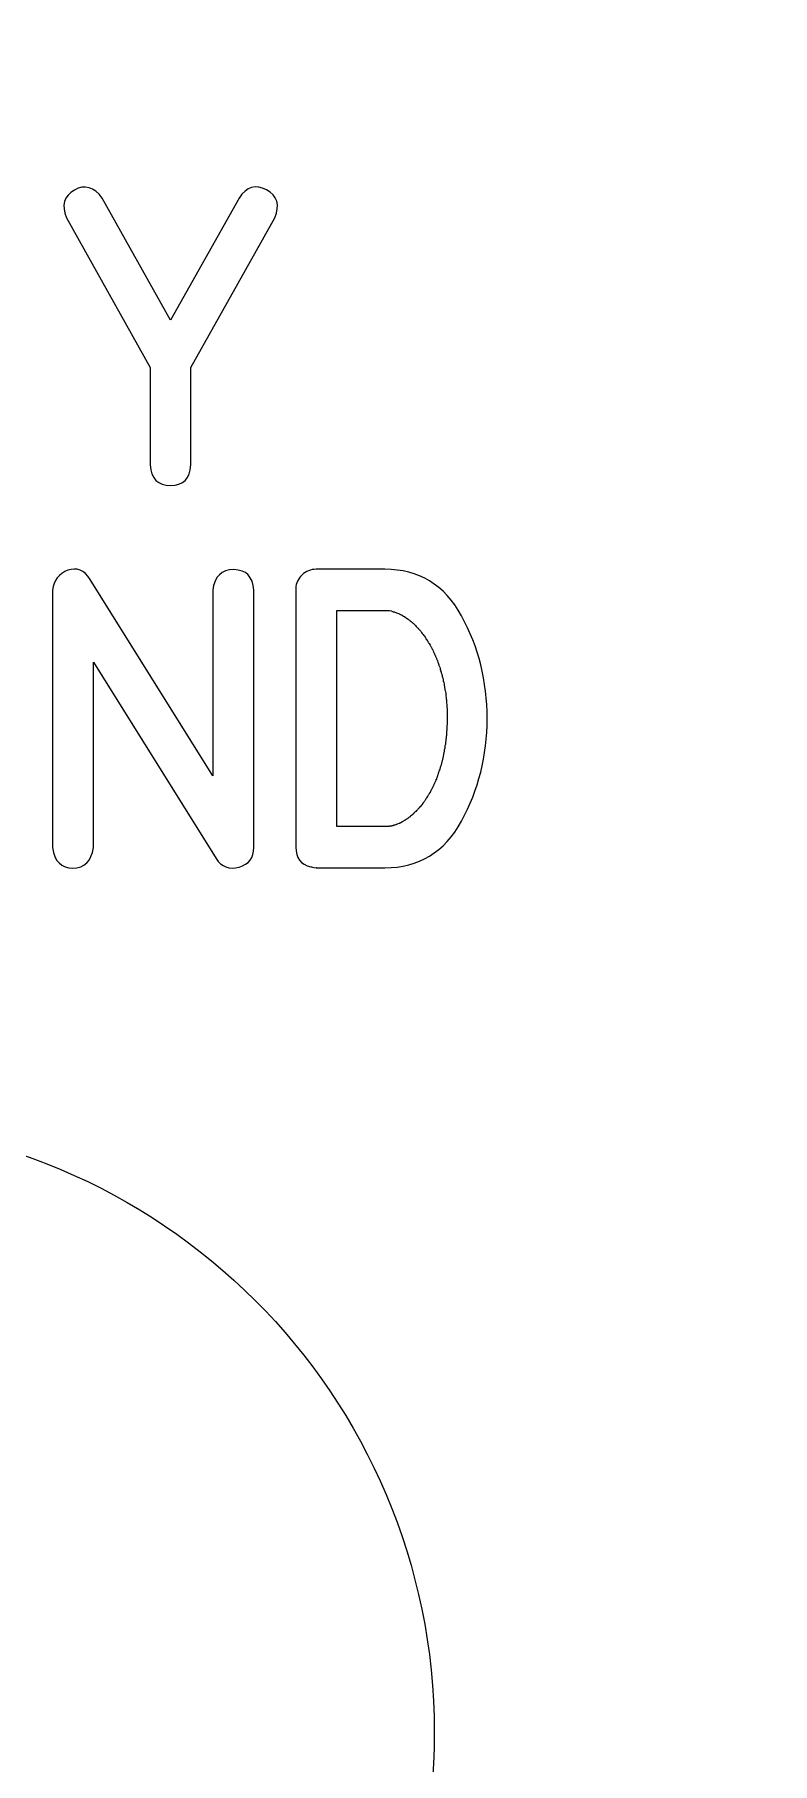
# Model space of a CAD drawing. Header units: millimetres. Extents: x -72 to 72, y -123 to 123.
# Drawn here: x 2.25 to 10.09, y -7.3 to 11.09 of the extents above; entities that cross this region are included whole.
import ezdxf

# ---------------------------------------------------------------- set-up
doc = ezdxf.new("R2010")
doc.units = ezdxf.units.MM
doc.header["$MEASUREMENT"] = 0
doc.layers.add('Layer 1', color=7, linetype='Continuous')

msp = doc.modelspace()

# ---------------------------------------------------------------- linework, layer by layer
at = {"layer": 'Layer 1', "color": 250, "lineweight": 9}
msp.add_ellipse((0, -6.975), major_axis=(0, 6.5), ratio=1, dxfattribs=at)
at = {"layer": 'Layer 1', "lineweight": 9}
msp.add_open_spline([(70.725, 123.025), (70.725, 123.025), (-70.725, 123.025), (-70.725, 123.025), (-70.725, 123.025), (-71.1231, 123.0247), (-71.5047, 122.8663), (-71.786, 122.5847), (-71.786, 122.5847), (-72.0673, 122.303), (-72.2252, 121.923), (-72.225, 121.525), (-72.225, 121.525), (-72.225, 121.525), (-72.225, 117.0375), (-72.225, 117.0375), (-72.225, 117.0375), (-72.2247, 116.6394), (-72.0664, 116.2577), (-71.7847, 115.9764), (-71.7847, 115.9764), (-71.503, 115.6951), (-71.1231, 115.5372), (-70.725, 115.5375), (-70.725, 115.5375), (-70.725, 115.5375), (-68.2625, 115.5375), (-68.2625, 115.5375), (-68.2625, 115.5375), (-66.1189, 115.5375), (-64.1381, 114.3939), (-63.0663, 112.5375), (-63.0663, 112.5375), (-61.9945, 110.6811), (-61.9945, 108.3939), (-63.0663, 106.5375), (-63.0663, 106.5375), (-64.1381, 104.6811), (-66.1189, 103.5375), (-68.2625, 103.5375), (-68.2625, 103.5375), (-68.2625, 103.5375), (-70.725, 103.5375), (-70.725, 103.5375), (-70.725, 103.5375), (-71.1231, 103.5372), (-71.5047, 103.3788), (-71.786, 103.0972), (-71.786, 103.0972), (-72.0673, 102.8155), (-72.2252, 102.4355), (-72.225, 102.0375), (-72.225, 102.0375), (-72.225, 102.0375), (-72.225, 50.3625), (-72.225, 50.3625), (-72.225, 50.3625), (-72.2247, 49.9644), (-72.0664, 49.5827), (-71.7847, 49.3014), (-71.7847, 49.3014), (-71.503, 49.0201), (-71.1231, 48.8622), (-70.725, 48.8625), (-70.725, 48.8625), (-70.725, 48.8625), (-68.2625, 48.8625), (-68.2625, 48.8625), (-68.2625, 48.8625), (-66.1189, 48.8625), (-64.1381, 47.7189), (-63.0663, 45.8625), (-63.0663, 45.8625), (-61.9945, 44.0061), (-61.9945, 41.7189), (-63.0663, 39.8625), (-63.0663, 39.8625), (-64.1381, 38.0061), (-66.1189, 36.8625), (-68.2625, 36.8625), (-68.2625, 36.8625), (-68.2625, 36.8625), (-70.725, 36.8625), (-70.725, 36.8625), (-70.725, 36.8625), (-71.1231, 36.8622), (-71.5047, 36.7038), (-71.786, 36.4222), (-71.786, 36.4222), (-72.0673, 36.1405), (-72.2252, 35.7605), (-72.225, 35.3625), (-72.225, 35.3625), (-72.225, 35.3625), (-72.225, -35.3625), (-72.225, -35.3625), (-72.225, -35.3625), (-72.2247, -35.7606), (-72.0664, -36.1423), (-71.7847, -36.4236), (-71.7847, -36.4236), (-71.503, -36.7049), (-71.1231, -36.8628), (-70.725, -36.8625), (-70.725, -36.8625), (-70.725, -36.8625), (-68.2625, -36.8625), (-68.2625, -36.8625), (-68.2625, -36.8625), (-66.1189, -36.8625), (-64.1381, -38.0061), (-63.0663, -39.8625), (-63.0663, -39.8625), (-61.9945, -41.7189), (-61.9945, -44.0061), (-63.0663, -45.8625), (-63.0663, -45.8625), (-64.1381, -47.7189), (-66.1189, -48.8625), (-68.2625, -48.8625), (-68.2625, -48.8625), (-68.2625, -48.8625), (-70.725, -48.8625), (-70.725, -48.8625), (-70.725, -48.8625), (-71.1231, -48.8628), (-71.5047, -49.0212), (-71.786, -49.3028), (-71.786, -49.3028), (-72.0673, -49.5845), (-72.2252, -49.9645), (-72.225, -50.3625), (-72.225, -50.3625), (-72.225, -50.3625), (-72.225, -102.0375), (-72.225, -102.0375), (-72.225, -102.0375), (-72.2247, -102.4356), (-72.0664, -102.8173), (-71.7847, -103.0986), (-71.7847, -103.0986), (-71.503, -103.3799), (-71.1231, -103.5378), (-70.725, -103.5375), (-70.725, -103.5375), (-70.725, -103.5375), (-68.2625, -103.5375), (-68.2625, -103.5375), (-68.2625, -103.5375), (-66.1189, -103.5375), (-64.1381, -104.6811), (-63.0663, -106.5375), (-63.0663, -106.5375), (-61.9945, -108.3939), (-61.9945, -110.6811), (-63.0663, -112.5375), (-63.0663, -112.5375), (-64.1381, -114.3939), (-66.1189, -115.5375), (-68.2625, -115.5375), (-68.2625, -115.5375), (-68.2625, -115.5375), (-70.725, -115.5375), (-70.725, -115.5375), (-70.725, -115.5375), (-71.1231, -115.5378), (-71.5047, -115.6962), (-71.786, -115.9778), (-71.786, -115.9778), (-72.0673, -116.2595), (-72.2252, -116.6395), (-72.225, -117.0375), (-72.225, -117.0375), (-72.225, -117.0375), (-72.225, -121.525), (-72.225, -121.525), (-72.225, -121.525), (-72.2247, -121.9231), (-72.0664, -122.3048), (-71.7847, -122.5861), (-71.7847, -122.5861), (-71.503, -122.8674), (-71.1231, -123.0253), (-70.725, -123.025), (-70.725, -123.025), (-70.725, -123.025), (70.725, -123.025), (70.725, -123.025), (70.725, -123.025), (71.1231, -123.0248), (71.5048, -122.8664), (71.7861, -122.5847), (71.7861, -122.5847), (72.0674, -122.3031), (72.2253, -121.9231), (72.225, -121.525), (72.225, -121.525), (72.225, -121.525), (72.225, -117.0375), (72.225, -117.0375), (72.225, -117.0375), (72.2248, -116.6395), (72.0664, -116.2578), (71.7847, -115.9765), (71.7847, -115.9765), (71.5031, -115.6952), (71.1231, -115.5373), (70.725, -115.5375), (70.725, -115.5375), (70.725, -115.5375), (68.2625, -115.5375), (68.2625, -115.5375), (68.2625, -115.5375), (66.1189, -115.5375), (64.1382, -114.3939), (63.0664, -112.5375), (63.0664, -112.5375), (61.9946, -110.6811), (61.9946, -108.3939), (63.0664, -106.5375), (63.0664, -106.5375), (64.1382, -104.6811), (66.1189, -103.5375), (68.2625, -103.5375), (68.2625, -103.5375), (68.2625, -103.5375), (70.725, -103.5375), (70.725, -103.5375), (70.725, -103.5375), (71.1231, -103.5373), (71.5048, -103.3789), (71.7861, -103.0972), (71.7861, -103.0972), (72.0674, -102.8156), (72.2253, -102.4356), (72.225, -102.0375), (72.225, -102.0375), (72.225, -102.0375), (72.225, -50.3625), (72.225, -50.3625), (72.225, -50.3625), (72.2248, -49.9645), (72.0664, -49.5828), (71.7847, -49.3015), (71.7847, -49.3015), (71.5031, -49.0202), (71.1231, -48.8623), (70.725, -48.8625), (70.725, -48.8625), (70.725, -48.8625), (68.2625, -48.8625), (68.2625, -48.8625), (68.2625, -48.8625), (66.1189, -48.8625), (64.1382, -47.7189), (63.0664, -45.8625), (63.0664, -45.8625), (61.9946, -44.0061), (61.9946, -41.7189), (63.0664, -39.8625), (63.0664, -39.8625), (64.1382, -38.0061), (66.1189, -36.8625), (68.2625, -36.8625), (68.2625, -36.8625), (68.2625, -36.8625), (70.725, -36.8625), (70.725, -36.8625), (70.725, -36.8625), (71.1231, -36.8623), (71.5048, -36.7039), (71.7861, -36.4222), (71.7861, -36.4222), (72.0674, -36.1406), (72.2253, -35.7606), (72.225, -35.3625), (72.225, -35.3625), (72.225, -35.3625), (72.225, 35.3625), (72.225, 35.3625), (72.225, 35.3625), (72.2248, 35.7605), (72.0664, 36.1422), (71.7847, 36.4235), (71.7847, 36.4235), (71.5031, 36.7048), (71.1231, 36.8627), (70.725, 36.8625), (70.725, 36.8625), (70.725, 36.8625), (68.2625, 36.8625), (68.2625, 36.8625), (68.2625, 36.8625), (66.1189, 36.8625), (64.1382, 38.0061), (63.0664, 39.8625), (63.0664, 39.8625), (61.9946, 41.7189), (61.9946, 44.0061), (63.0664, 45.8625), (63.0664, 45.8625), (64.1382, 47.7189), (66.1189, 48.8625), (68.2625, 48.8625), (68.2625, 48.8625), (68.2625, 48.8625), (70.725, 48.8625), (70.725, 48.8625), (70.725, 48.8625), (71.1231, 48.8627), (71.5048, 49.0211), (71.7861, 49.3028), (71.7861, 49.3028), (72.0674, 49.5844), (72.2253, 49.9644), (72.225, 50.3625), (72.225, 50.3625), (72.225, 50.3625), (72.225, 102.0375), (72.225, 102.0375), (72.225, 102.0375), (72.2248, 102.4355), (72.0664, 102.8172), (71.7847, 103.0985), (71.7847, 103.0985), (71.5031, 103.3798), (71.1231, 103.5377), (70.725, 103.5375), (70.725, 103.5375), (70.725, 103.5375), (68.2625, 103.5375), (68.2625, 103.5375), (68.2625, 103.5375), (66.1189, 103.5375), (64.1382, 104.6811), (63.0664, 106.5375), (63.0664, 106.5375), (61.9946, 108.3939), (61.9946, 110.6811), (63.0664, 112.5375), (63.0664, 112.5375), (64.1382, 114.3939), (66.1189, 115.5375), (68.2625, 115.5375), (68.2625, 115.5375), (68.2625, 115.5375), (70.725, 115.5375), (70.725, 115.5375), (70.725, 115.5375), (71.1231, 115.5377), (71.5048, 115.6961), (71.7861, 115.9778), (71.7861, 115.9778), (72.0674, 116.2594), (72.2253, 116.6394), (72.225, 117.0375), (72.225, 117.0375), (72.225, 117.0375), (72.225, 121.525), (72.225, 121.525), (72.225, 121.525), (72.2248, 121.923), (72.0664, 122.3047), (71.7847, 122.586), (71.7847, 122.586), (71.5031, 122.8673), (71.1231, 123.0252), (70.725, 123.025)], degree=3, knots=[0, 0, 0, 0, 0.0107527, 0.0107527, 0.0107527, 0.0107527, 0.0215054, 0.0215054, 0.0215054, 0.0215054, 0.0322581, 0.0322581, 0.0322581, 0.0322581, 0.0430108, 0.0430108, 0.0430108, 0.0430108, 0.0537634, 0.0537634, 0.0537634, 0.0537634, 0.0645161, 0.0645161, 0.0645161, 0.0645161, 0.0752688, 0.0752688, 0.0752688, 0.0752688, 0.0860215, 0.0860215, 0.0860215, 0.0860215, 0.0967742, 0.0967742, 0.0967742, 0.0967742, 0.1075269, 0.1075269, 0.1075269, 0.1075269, 0.1182796, 0.1182796, 0.1182796, 0.1182796, 0.1290323, 0.1290323, 0.1290323, 0.1290323, 0.1397849, 0.1397849, 0.1397849, 0.1397849, 0.1505376, 0.1505376, 0.1505376, 0.1505376, 0.1612903, 0.1612903, 0.1612903, 0.1612903, 0.172043, 0.172043, 0.172043, 0.172043, 0.1827957, 0.1827957, 0.1827957, 0.1827957, 0.1935484, 0.1935484, 0.1935484, 0.1935484, 0.2043011, 0.2043011, 0.2043011, 0.2043011, 0.2150538, 0.2150538, 0.2150538, 0.2150538, 0.2258065, 0.2258065, 0.2258065, 0.2258065, 0.2365591, 0.2365591, 0.2365591, 0.2365591, 0.2473118, 0.2473118, 0.2473118, 0.2473118, 0.2580645, 0.2580645, 0.2580645, 0.2580645, 0.2688172, 0.2688172, 0.2688172, 0.2688172, 0.2795699, 0.2795699, 0.2795699, 0.2795699, 0.2903226, 0.2903226, 0.2903226, 0.2903226, 0.3010753, 0.3010753, 0.3010753, 0.3010753, 0.311828, 0.311828, 0.311828, 0.311828, 0.3225806, 0.3225806, 0.3225806, 0.3225806, 0.3333333, 0.3333333, 0.3333333, 0.3333333, 0.344086, 0.344086, 0.344086, 0.344086, 0.3548387, 0.3548387, 0.3548387, 0.3548387, 0.3655914, 0.3655914, 0.3655914, 0.3655914, 0.3763441, 0.3763441, 0.3763441, 0.3763441, 0.3870968, 0.3870968, 0.3870968, 0.3870968, 0.3978495, 0.3978495, 0.3978495, 0.3978495, 0.4086022, 0.4086022, 0.4086022, 0.4086022, 0.4193548, 0.4193548, 0.4193548, 0.4193548, 0.4301075, 0.4301075, 0.4301075, 0.4301075, 0.4408602, 0.4408602, 0.4408602, 0.4408602, 0.4516129, 0.4516129, 0.4516129, 0.4516129, 0.4623656, 0.4623656, 0.4623656, 0.4623656, 0.4731183, 0.4731183, 0.4731183, 0.4731183, 0.483871, 0.483871, 0.483871, 0.483871, 0.4946237, 0.4946237, 0.4946237, 0.4946237, 0.5053763, 0.5053763, 0.5053763, 0.5053763, 0.516129, 0.516129, 0.516129, 0.516129, 0.5268817, 0.5268817, 0.5268817, 0.5268817, 0.5376344, 0.5376344, 0.5376344, 0.5376344, 0.5483871, 0.5483871, 0.5483871, 0.5483871, 0.5591398, 0.5591398, 0.5591398, 0.5591398, 0.5698925, 0.5698925, 0.5698925, 0.5698925, 0.5806452, 0.5806452, 0.5806452, 0.5806452, 0.5913978, 0.5913978, 0.5913978, 0.5913978, 0.6021505, 0.6021505, 0.6021505, 0.6021505, 0.6129032, 0.6129032, 0.6129032, 0.6129032, 0.6236559, 0.6236559, 0.6236559, 0.6236559, 0.6344086, 0.6344086, 0.6344086, 0.6344086, 0.6451613, 0.6451613, 0.6451613, 0.6451613, 0.655914, 0.655914, 0.655914, 0.655914, 0.6666667, 0.6666667, 0.6666667, 0.6666667, 0.6774194, 0.6774194, 0.6774194, 0.6774194, 0.688172, 0.688172, 0.688172, 0.688172, 0.6989247, 0.6989247, 0.6989247, 0.6989247, 0.7096774, 0.7096774, 0.7096774, 0.7096774, 0.7204301, 0.7204301, 0.7204301, 0.7204301, 0.7311828, 0.7311828, 0.7311828, 0.7311828, 0.7419355, 0.7419355, 0.7419355, 0.7419355, 0.7526882, 0.7526882, 0.7526882, 0.7526882, 0.7634409, 0.7634409, 0.7634409, 0.7634409, 0.7741935, 0.7741935, 0.7741935, 0.7741935, 0.7849462, 0.7849462, 0.7849462, 0.7849462, 0.7956989, 0.7956989, 0.7956989, 0.7956989, 0.8064516, 0.8064516, 0.8064516, 0.8064516, 0.8172043, 0.8172043, 0.8172043, 0.8172043, 0.827957, 0.827957, 0.827957, 0.827957, 0.8387097, 0.8387097, 0.8387097, 0.8387097, 0.8494624, 0.8494624, 0.8494624, 0.8494624, 0.8602151, 0.8602151, 0.8602151, 0.8602151, 0.8709677, 0.8709677, 0.8709677, 0.8709677, 0.8817204, 0.8817204, 0.8817204, 0.8817204, 0.8924731, 0.8924731, 0.8924731, 0.8924731, 0.9032258, 0.9032258, 0.9032258, 0.9032258, 0.9139785, 0.9139785, 0.9139785, 0.9139785, 0.9247312, 0.9247312, 0.9247312, 0.9247312, 0.9354839, 0.9354839, 0.9354839, 0.9354839, 0.9462366, 0.9462366, 0.9462366, 0.9462366, 0.9569892, 0.9569892, 0.9569892, 0.9569892, 0.9677419, 0.9677419, 0.9677419, 0.9677419, 0.9784946, 0.9784946, 0.9784946, 0.9784946, 1, 1, 1, 1], dxfattribs=at)
at = {"layer": 'Layer 1', "color": 240, "lineweight": 9}
for points, knots in [([(4.426, 9.3474), (4.5064, 9.4685), (4.6038, 9.4971), (4.7181, 9.4341), (4.7181, 9.4341), (4.8324, 9.3712), (4.8615, 9.2727), (4.8059, 9.1383), (4.8059, 9.1383), (4.8059, 9.1383), (3.9143, 7.5461), (3.9143, 7.5461), (3.9143, 7.5461), (3.9143, 7.5461), (3.9143, 6.5089), (3.9143, 6.5089), (3.9143, 6.5089), (3.9047, 6.3623), (3.8328, 6.2888), (3.6978, 6.2888), (3.6978, 6.2888), (3.5629, 6.2888), (3.4909, 6.3623), (3.4819, 6.5089), (3.4819, 6.5089), (3.4819, 6.5089), (3.4819, 7.5461), (3.4819, 7.5461), (3.4819, 7.5461), (3.4819, 7.5461), (2.5919, 9.1383), (2.5919, 9.1383), (2.5919, 9.1383), (2.5368, 9.2717), (2.5649, 9.3696), (2.6755, 9.432), (2.6755, 9.432), (2.7861, 9.4945), (2.885, 9.4664), (2.9718, 9.3474), (2.9718, 9.3474), (2.9718, 9.3474), (3.6989, 8.0483), (3.6989, 8.0483), (3.6989, 8.0483), (3.6989, 8.0483), (4.426, 9.3474), (4.426, 9.3474)], [0, 0, 0, 0, 0.0769231, 0.0769231, 0.0769231, 0.0769231, 0.1538462, 0.1538462, 0.1538462, 0.1538462, 0.2307692, 0.2307692, 0.2307692, 0.2307692, 0.3076923, 0.3076923, 0.3076923, 0.3076923, 0.3846154, 0.3846154, 0.3846154, 0.3846154, 0.4615385, 0.4615385, 0.4615385, 0.4615385, 0.5384615, 0.5384615, 0.5384615, 0.5384615, 0.6153846, 0.6153846, 0.6153846, 0.6153846, 0.6923077, 0.6923077, 0.6923077, 0.6923077, 0.7692308, 0.7692308, 0.7692308, 0.7692308, 0.8461538, 0.8461538, 0.8461538, 0.8461538, 1, 1, 1, 1]), ([(4.5826, 2.4371), (4.5826, 2.3286), (4.5302, 2.2598), (4.4254, 2.2302), (4.4254, 2.2302), (4.3201, 2.2011), (4.2392, 2.2318), (4.181, 2.3228), (4.181, 2.3228), (4.181, 2.3228), (2.8787, 4.4109), (2.8787, 4.4109), (2.8787, 4.4109), (2.8787, 4.4109), (2.8787, 2.4371), (2.8787, 2.4371), (2.8787, 2.4371), (2.8559, 2.2926), (2.7829, 2.2201), (2.6596, 2.2201), (2.6596, 2.2201), (2.5358, 2.2201), (2.4633, 2.2926), (2.4416, 2.4371), (2.4416, 2.4371), (2.4416, 2.4371), (2.4416, 5.175), (2.4416, 5.175), (2.4416, 5.175), (2.4569, 5.2824), (2.512, 5.3533), (2.6067, 5.3877), (2.6067, 5.3877), (2.7014, 5.4216), (2.7803, 5.3893), (2.8432, 5.2914), (2.8432, 5.2914), (2.8432, 5.2914), (4.1455, 3.2001), (4.1455, 3.2001), (4.1455, 3.2001), (4.1455, 3.2001), (4.1455, 5.175), (4.1455, 5.175), (4.1455, 5.175), (4.1651, 5.3226), (4.2402, 5.3962), (4.3709, 5.3946), (4.3709, 5.3946), (4.5016, 5.393), (4.572, 5.32), (4.5826, 5.175), (4.5826, 5.175), (4.5826, 5.175), (4.5826, 2.4371), (4.5826, 2.4371)], [0, 0, 0, 0, 0.0666667, 0.0666667, 0.0666667, 0.0666667, 0.1333333, 0.1333333, 0.1333333, 0.1333333, 0.2, 0.2, 0.2, 0.2, 0.2666667, 0.2666667, 0.2666667, 0.2666667, 0.3333333, 0.3333333, 0.3333333, 0.3333333, 0.4, 0.4, 0.4, 0.4, 0.4666667, 0.4666667, 0.4666667, 0.4666667, 0.5333333, 0.5333333, 0.5333333, 0.5333333, 0.6, 0.6, 0.6, 0.6, 0.6666667, 0.6666667, 0.6666667, 0.6666667, 0.7333333, 0.7333333, 0.7333333, 0.7333333, 0.8, 0.8, 0.8, 0.8, 0.8666667, 0.8666667, 0.8666667, 0.8666667, 1, 1, 1, 1]), ([(5.2446, 5.3983), (5.2446, 5.3983), (5.9748, 5.3983), (5.9748, 5.3983), (5.9748, 5.3983), (6.3378, 5.3983), (6.6093, 5.2332), (6.7903, 4.9025), (6.7903, 4.9025), (6.9712, 4.5717), (7.0617, 4.2077), (7.0617, 3.8108), (7.0617, 3.8108), (7.0617, 3.4139), (6.9707, 3.0504), (6.7897, 2.7197), (6.7897, 2.7197), (6.6082, 2.3889), (6.3368, 2.2233), (5.9748, 2.2233), (5.9748, 2.2233), (5.9748, 2.2233), (5.2446, 2.2233), (5.2446, 2.2233), (5.2446, 2.2233), (5.2446, 2.2233), (5.2477, 2.2233), (5.2477, 2.2233), (5.2477, 2.2233), (5.2477, 2.2233), (5.2446, 2.2233), (5.2446, 2.2233), (5.2446, 2.2233), (5.2107, 2.2286), (5.1922, 2.2318), (5.189, 2.2328), (5.189, 2.2328), (5.0816, 2.2582), (5.0281, 2.3286), (5.0292, 2.4434), (5.0292, 2.4434), (5.0292, 2.4434), (5.0276, 2.4434), (5.0276, 2.4434), (5.0276, 2.4434), (5.0276, 2.4434), (5.0292, 5.1813), (5.0292, 5.1813), (5.0292, 5.1813), (5.0281, 5.1845), (5.0276, 5.1888), (5.0276, 5.1935), (5.0276, 5.1935), (5.0308, 5.2507), (5.053, 5.2988), (5.0948, 5.3385), (5.0948, 5.3385), (5.1371, 5.3782), (5.1874, 5.3983), (5.2461, 5.3983), (5.2461, 5.3983), (5.2461, 5.3983), (5.2446, 5.3983), (5.2446, 5.3983)], [0, 0, 0, 0, 0.0588235, 0.0588235, 0.0588235, 0.0588235, 0.1176471, 0.1176471, 0.1176471, 0.1176471, 0.1764706, 0.1764706, 0.1764706, 0.1764706, 0.2352941, 0.2352941, 0.2352941, 0.2352941, 0.2941176, 0.2941176, 0.2941176, 0.2941176, 0.3529412, 0.3529412, 0.3529412, 0.3529412, 0.4117647, 0.4117647, 0.4117647, 0.4117647, 0.4705882, 0.4705882, 0.4705882, 0.4705882, 0.5294118, 0.5294118, 0.5294118, 0.5294118, 0.5882353, 0.5882353, 0.5882353, 0.5882353, 0.6470588, 0.6470588, 0.6470588, 0.6470588, 0.7058824, 0.7058824, 0.7058824, 0.7058824, 0.7647059, 0.7647059, 0.7647059, 0.7647059, 0.8235294, 0.8235294, 0.8235294, 0.8235294, 0.8823529, 0.8823529, 0.8823529, 0.8823529, 1, 1, 1, 1]), ([(5.9748, 2.6604), (5.9769, 2.6604), (5.979, 2.6604), (5.9812, 2.6604), (5.9812, 2.6604), (5.9833, 2.6604), (5.9859, 2.6604), (5.9886, 2.6604), (5.9886, 2.6604), (5.9907, 2.6604), (5.9928, 2.6609), (5.9944, 2.6615), (5.9944, 2.6615), (5.996, 2.662), (5.9981, 2.662), (6.0013, 2.662), (6.0013, 2.662), (6.0034, 2.662), (6.0055, 2.6625), (6.0081, 2.663), (6.0081, 2.663), (6.0108, 2.6636), (6.0134, 2.6636), (6.0166, 2.6636), (6.0166, 2.6636), (6.0187, 2.6636), (6.0208, 2.6641), (6.023, 2.6641), (6.023, 2.6641), (6.0251, 2.6646), (6.0277, 2.6652), (6.0309, 2.6652), (6.0309, 2.6652), (6.0325, 2.6652), (6.0346, 2.6652), (6.0367, 2.6657), (6.0367, 2.6657), (6.0388, 2.6662), (6.0415, 2.6667), (6.0447, 2.6667), (6.0447, 2.6667), (6.0489, 2.6689), (6.0531, 2.6699), (6.0568, 2.6699), (6.0568, 2.6699), (6.0589, 2.6699), (6.0611, 2.6704), (6.0632, 2.672), (6.0632, 2.672), (6.0653, 2.6736), (6.0679, 2.6752), (6.0711, 2.6757), (6.0711, 2.6757), (6.0732, 2.6757), (6.0754, 2.6763), (6.078, 2.6768), (6.078, 2.6768), (6.0806, 2.6773), (6.0833, 2.6779), (6.0865, 2.6789), (6.0865, 2.6789), (6.0886, 2.6789), (6.0907, 2.6794), (6.0928, 2.6805), (6.0928, 2.6805), (6.0949, 2.6816), (6.097, 2.6826), (6.1002, 2.6837), (6.1002, 2.6837), (6.1066, 2.6858), (6.1113, 2.6879), (6.1145, 2.69), (6.1145, 2.69), (6.133, 2.6964), (6.1383, 2.698), (6.1299, 2.6964), (6.1299, 2.6964), (6.132, 2.6964), (6.1341, 2.6969), (6.1362, 2.6985), (6.1362, 2.6985), (6.1383, 2.7001), (6.141, 2.7011), (6.1436, 2.7022), (6.1436, 2.7022), (6.1531, 2.7085), (6.1574, 2.7112), (6.1563, 2.7101), (6.1563, 2.7101), (6.1664, 2.7154), (6.1717, 2.7181), (6.1717, 2.7181), (6.1717, 2.7181), (6.1738, 2.7191), (6.1759, 2.7202), (6.178, 2.7218), (6.178, 2.7218), (6.1801, 2.7234), (6.1828, 2.725), (6.1859, 2.7271), (6.1859, 2.7271), (6.1949, 2.7334), (6.1997, 2.7366), (6.1997, 2.7366), (6.1997, 2.7366), (6.2018, 2.7377), (6.2039, 2.7387), (6.2066, 2.7403), (6.2066, 2.7403), (6.2092, 2.7419), (6.2119, 2.7435), (6.2151, 2.7456), (6.2151, 2.7456), (6.2172, 2.7466), (6.2193, 2.7482), (6.2214, 2.7504), (6.2214, 2.7504), (6.2235, 2.7525), (6.2262, 2.7546), (6.2293, 2.7567), (6.2293, 2.7567), (6.2309, 2.7578), (6.233, 2.7588), (6.2352, 2.7604), (6.2352, 2.7604), (6.2373, 2.762), (6.2399, 2.7641), (6.2431, 2.7657), (6.2431, 2.7657), (6.2452, 2.7678), (6.2505, 2.772), (6.2584, 2.7784), (6.2584, 2.7784), (6.2669, 2.7869), (6.2711, 2.7906), (6.2711, 2.7906), (6.2711, 2.7906), (6.2733, 2.7927), (6.2748, 2.7948), (6.277, 2.7969), (6.277, 2.7969), (6.2791, 2.799), (6.2817, 2.8017), (6.2849, 2.8049), (6.2849, 2.8049), (6.287, 2.807), (6.2891, 2.8086), (6.2913, 2.8107), (6.2913, 2.8107), (6.2934, 2.8128), (6.2955, 2.8154), (6.2987, 2.8186), (6.2987, 2.8186), (6.3018, 2.8207), (6.3066, 2.825), (6.3129, 2.8308), (6.3129, 2.8308), (6.3151, 2.8329), (6.3172, 2.835), (6.3188, 2.8371), (6.3188, 2.8371), (6.3209, 2.8393), (6.3235, 2.8419), (6.3267, 2.8451), (6.3267, 2.8451), (6.3288, 2.8472), (6.3309, 2.8493), (6.3331, 2.852), (6.3331, 2.852), (6.3352, 2.8546), (6.3378, 2.8572), (6.3405, 2.8604), (6.3405, 2.8604), (6.3532, 2.8768), (6.3574, 2.8821), (6.3532, 2.8758), (6.3532, 2.8758), (6.3606, 2.8832), (6.3648, 2.889), (6.3669, 2.8932), (6.3669, 2.8932), (6.3764, 2.9054), (6.3807, 2.9112), (6.3796, 2.9102), (6.3796, 2.9102), (6.3817, 2.9133), (6.3839, 2.916), (6.3854, 2.9186), (6.3854, 2.9186), (6.3876, 2.9213), (6.3902, 2.9239), (6.3934, 2.9271), (6.3934, 2.9271), (6.3955, 2.9303), (6.3971, 2.9334), (6.3987, 2.9366), (6.3987, 2.9366), (6.4003, 2.9398), (6.4029, 2.9424), (6.4056, 2.9456), (6.4056, 2.9456), (6.4066, 2.9488), (6.4087, 2.952), (6.4114, 2.9557), (6.4114, 2.9557), (6.414, 2.9594), (6.4161, 2.9625), (6.4183, 2.9657), (6.4183, 2.9657), (6.4246, 2.9742), (6.4283, 2.9805), (6.4304, 2.9848), (6.4304, 2.9848), (6.4325, 2.9874), (6.4347, 2.9911), (6.4362, 2.9948), (6.4362, 2.9948), (6.4378, 2.998), (6.4399, 3.0017), (6.4431, 3.0049), (6.4431, 3.0049), (6.4452, 3.0075), (6.4468, 3.0112), (6.4484, 3.0149), (6.4484, 3.0149), (6.45, 3.0181), (6.4521, 3.0218), (6.4553, 3.025), (6.4553, 3.025), (6.4574, 3.0298), (6.4606, 3.0366), (6.4648, 3.0451), (6.4648, 3.0451), (6.4669, 3.0483), (6.4685, 3.0514), (6.4701, 3.0557), (6.4701, 3.0557), (6.4717, 3.0599), (6.4738, 3.0641), (6.477, 3.0684), (6.477, 3.0684), (6.4791, 3.0716), (6.4812, 3.0747), (6.4828, 3.0784), (6.4828, 3.0784), (6.4839, 3.0821), (6.4865, 3.0858), (6.4897, 3.0901), (6.4897, 3.0901), (6.4907, 3.0933), (6.4918, 3.0964), (6.4934, 3.1007), (6.4934, 3.1007), (6.495, 3.1049), (6.4966, 3.1091), (6.4987, 3.1134), (6.4987, 3.1134), (6.5019, 3.1181), (6.5056, 3.1261), (6.5098, 3.1366), (6.5098, 3.1366), (6.5199, 3.162), (6.5236, 3.1705), (6.5204, 3.161), (6.5204, 3.161), (6.5214, 3.1642), (6.523, 3.1684), (6.5246, 3.1726), (6.5246, 3.1726), (6.5262, 3.1774), (6.5278, 3.1822), (6.5299, 3.1859), (6.5299, 3.1859), (6.531, 3.1901), (6.532, 3.1943), (6.5336, 3.1986), (6.5336, 3.1986), (6.5352, 3.2028), (6.5373, 3.207), (6.5389, 3.2123), (6.5389, 3.2123), (6.5421, 3.2218), (6.5447, 3.2298), (6.5468, 3.2372), (6.5468, 3.2372), (6.5479, 3.2414), (6.549, 3.2457), (6.5505, 3.2499), (6.5505, 3.2499), (6.5521, 3.2536), (6.5542, 3.2584), (6.5564, 3.2636), (6.5564, 3.2636), (6.5521, 3.2531), (6.5548, 3.2621), (6.5638, 3.2901), (6.5638, 3.2901), (6.5659, 3.2949), (6.5691, 3.3039), (6.5733, 3.316), (6.5733, 3.316), (6.5733, 3.3203), (6.5738, 3.325), (6.5754, 3.3293), (6.5754, 3.3293), (6.577, 3.334), (6.5786, 3.3388), (6.5796, 3.3441), (6.5796, 3.3441), (6.5807, 3.3483), (6.5818, 3.3525), (6.5828, 3.3573), (6.5828, 3.3573), (6.5834, 3.3621), (6.5849, 3.3668), (6.5871, 3.3721), (6.5871, 3.3721), (6.5871, 3.3753), (6.5881, 3.379), (6.5897, 3.3838), (6.5897, 3.3838), (6.5913, 3.3885), (6.5923, 3.3933), (6.5934, 3.3986), (6.5934, 3.3986), (6.5945, 3.4055), (6.5961, 3.4155), (6.5982, 3.4277), (6.5982, 3.4277), (6.5982, 3.4319), (6.5987, 3.4362), (6.6003, 3.4409), (6.6003, 3.4409), (6.6019, 3.4457), (6.6035, 3.4504), (6.604, 3.4557), (6.604, 3.4557), (6.604, 3.46), (6.6045, 3.4642), (6.6056, 3.469), (6.6056, 3.469), (6.6066, 3.4737), (6.6077, 3.4785), (6.6088, 3.4838), (6.6088, 3.4838), (6.6098, 3.4912), (6.6114, 3.5007), (6.6135, 3.5134), (6.6135, 3.5134), (6.6135, 3.5171), (6.6146, 3.5219), (6.6162, 3.5272), (6.6162, 3.5272), (6.6172, 3.5325), (6.6188, 3.5372), (6.6199, 3.5425), (6.6199, 3.5425), (6.6199, 3.5499), (6.6209, 3.5594), (6.623, 3.5721), (6.623, 3.5721), (6.623, 3.5764), (6.623, 3.5806), (6.6236, 3.5854), (6.6236, 3.5854), (6.6241, 3.5901), (6.6252, 3.5954), (6.6262, 3.6013), (6.6262, 3.6013), (6.6278, 3.614), (6.6289, 3.6235), (6.6289, 3.6309), (6.6289, 3.6309), (6.6299, 3.6383), (6.6304, 3.6478), (6.6304, 3.6605), (6.6304, 3.6605), (6.6315, 3.6679), (6.632, 3.678), (6.632, 3.6912), (6.632, 3.6912), (6.6331, 3.6986), (6.6336, 3.7087), (6.6336, 3.7208), (6.6336, 3.7208), (6.6336, 3.7261), (6.6342, 3.7309), (6.6347, 3.7357), (6.6347, 3.7357), (6.6352, 3.7404), (6.6357, 3.7457), (6.6368, 3.7521), (6.6368, 3.7521), (6.6368, 3.7563), (6.6373, 3.7605), (6.6379, 3.7653), (6.6379, 3.7653), (6.6379, 3.7695), (6.6384, 3.7753), (6.6384, 3.7812), (6.6384, 3.7812), (6.6384, 3.7854), (6.6384, 3.7902), (6.6384, 3.7955), (6.6384, 3.7955), (6.6384, 3.8002), (6.6384, 3.8055), (6.6384, 3.8108), (6.6384, 3.8108), (6.6384, 3.8161), (6.6384, 3.8209), (6.6384, 3.8256), (6.6384, 3.8256), (6.6384, 3.8304), (6.6384, 3.8351), (6.6384, 3.8404), (6.6384, 3.8404), (6.6384, 3.8452), (6.6379, 3.8505), (6.6379, 3.8547), (6.6379, 3.8547), (6.6373, 3.8595), (6.6368, 3.8653), (6.6368, 3.8711), (6.6368, 3.8711), (6.6368, 3.8754), (6.6368, 3.8801), (6.6368, 3.8854), (6.6368, 3.8854), (6.6368, 3.8902), (6.6368, 3.8955), (6.6368, 3.9008), (6.6368, 3.9008), (6.6368, 3.9071), (6.6357, 3.9172), (6.6336, 3.932), (6.6336, 3.932), (6.6336, 3.9442), (6.6331, 3.9537), (6.632, 3.9595), (6.632, 3.9595), (6.632, 3.9669), (6.631, 3.9775), (6.6289, 3.9923), (6.6289, 3.9923), (6.6289, 4.0045), (6.6283, 4.014), (6.6273, 4.0204), (6.6273, 4.0204), (6.6273, 4.0272), (6.6267, 4.0373), (6.6246, 4.0495), (6.6246, 4.0495), (6.6236, 4.0537), (6.6225, 4.0585), (6.622, 4.0637), (6.622, 4.0637), (6.6215, 4.0685), (6.6215, 4.0738), (6.6215, 4.0791), (6.6215, 4.0791), (6.6193, 4.0913), (6.6172, 4.1013), (6.6151, 4.1087), (6.6151, 4.1087), (6.614, 4.1124), (6.613, 4.1172), (6.6119, 4.1214), (6.6119, 4.1214), (6.6109, 4.1262), (6.6103, 4.1309), (6.6103, 4.1362), (6.6103, 4.1362), (6.6093, 4.1436), (6.6077, 4.1532), (6.6056, 4.1659), (6.6056, 4.1659), (6.6045, 4.1733), (6.6035, 4.1828), (6.6013, 4.1955), (6.6013, 4.1955), (6.5971, 4.2077), (6.5945, 4.2172), (6.5934, 4.223), (6.5934, 4.223), (6.5913, 4.2357), (6.5897, 4.2442), (6.5886, 4.2495), (6.5886, 4.2495), (6.5865, 4.2537), (6.5849, 4.2579), (6.5839, 4.2627), (6.5839, 4.2627), (6.5828, 4.2675), (6.5823, 4.2722), (6.5812, 4.2775), (6.5812, 4.2775), (6.5802, 4.2818), (6.5786, 4.286), (6.5765, 4.2908), (6.5765, 4.2908), (6.5744, 4.2955), (6.5733, 4.3003), (6.5733, 4.3056), (6.5733, 4.3056), (6.5638, 4.3331), (6.5611, 4.3421), (6.5654, 4.3315), (6.5654, 4.3315), (6.5632, 4.3389), (6.5611, 4.3479), (6.558, 4.358), (6.558, 4.358), (6.5558, 4.3611), (6.5537, 4.3648), (6.5521, 4.3696), (6.5521, 4.3696), (6.5505, 4.3744), (6.5495, 4.3786), (6.5484, 4.3828), (6.5484, 4.3828), (6.5474, 4.386), (6.5442, 4.395), (6.5389, 4.4093), (6.5389, 4.4093), (6.5352, 4.4193), (6.532, 4.4278), (6.5299, 4.4342), (6.5299, 4.4342), (6.5278, 4.4373), (6.5262, 4.441), (6.5246, 4.4458), (6.5246, 4.4458), (6.523, 4.4506), (6.5214, 4.4548), (6.5204, 4.459), (6.5204, 4.459), (6.5183, 4.4617), (6.5161, 4.4654), (6.5146, 4.4696), (6.5146, 4.4696), (6.5124, 4.4738), (6.5109, 4.4781), (6.5098, 4.4823), (6.5098, 4.4823), (6.5056, 4.4924), (6.5019, 4.5003), (6.4987, 4.5056), (6.4987, 4.5056), (6.4945, 4.5157), (6.4918, 4.5231), (6.4897, 4.5273), (6.4897, 4.5273), (6.4855, 4.5373), (6.4818, 4.5453), (6.4786, 4.55), (6.4786, 4.55), (6.4765, 4.5532), (6.4743, 4.5569), (6.4728, 4.5606), (6.4728, 4.5606), (6.4706, 4.5638), (6.4691, 4.5675), (6.468, 4.5707), (6.468, 4.5707), (6.4616, 4.5807), (6.4574, 4.5881), (6.4553, 4.5924), (6.4553, 4.5924), (6.4463, 4.6067), (6.4421, 4.6135), (6.4431, 4.6125), (6.4431, 4.6125), (6.4399, 4.6157), (6.4378, 4.6188), (6.4362, 4.6225), (6.4362, 4.6225), (6.4347, 4.6262), (6.4325, 4.6294), (6.4304, 4.6326), (6.4304, 4.6326), (6.4283, 4.6368), (6.4246, 4.6427), (6.4183, 4.6511), (6.4183, 4.6511), (6.4161, 4.6543), (6.414, 4.6575), (6.4119, 4.6601), (6.4119, 4.6601), (6.4098, 4.6633), (6.4082, 4.6665), (6.4071, 4.6696), (6.4071, 4.6696), (6.4024, 4.6792), (6.3934, 4.6908), (6.3812, 4.7051), (6.3812, 4.7051), (6.3791, 4.7072), (6.3706, 4.7189), (6.3563, 4.7395), (6.3563, 4.7395), (6.3436, 4.7538), (6.3346, 4.7644), (6.3283, 4.7707), (6.3283, 4.7707), (6.3219, 4.7776), (6.3129, 4.7876), (6.3002, 4.7998), (6.3002, 4.7998), (6.2923, 4.8093), (6.2833, 4.8178), (6.2738, 4.8263), (6.2738, 4.8263), (6.2669, 4.8316), (6.2569, 4.839), (6.2447, 4.8496), (6.2447, 4.8496), (6.2341, 4.858), (6.2246, 4.8654), (6.2151, 4.8728), (6.2151, 4.8728), (6.1912, 4.8882), (6.1817, 4.8951), (6.1859, 4.8929), (6.1859, 4.8929), (6.1648, 4.9051), (6.1558, 4.9109), (6.1579, 4.9099), (6.1579, 4.9099), (6.1579, 4.9099), (6.1484, 4.9146), (6.1299, 4.9242), (6.1299, 4.9242), (6.1256, 4.9258), (6.1161, 4.9295), (6.1002, 4.9348), (6.1002, 4.9348), (6.087, 4.94), (6.0769, 4.9437), (6.0711, 4.9459), (6.0711, 4.9459), (6.0658, 4.9464), (6.0611, 4.948), (6.0568, 4.9496), (6.0568, 4.9496), (6.0531, 4.9512), (6.0489, 4.9527), (6.0447, 4.9549), (6.0447, 4.9549), (6.0261, 4.958), (6.0166, 4.9596), (6.0166, 4.9596), (6.0166, 4.9596), (6.0103, 4.9607), (6.0013, 4.9612), (5.9886, 4.9612), (5.9886, 4.9612), (5.9859, 4.9612), (5.9833, 4.9612), (5.9812, 4.9612), (5.9812, 4.9612), (5.979, 4.9612), (5.9769, 4.9612), (5.9748, 4.9612), (5.9748, 4.9612), (5.9748, 4.9612), (5.4631, 4.9612), (5.4631, 4.9612), (5.4631, 4.9612), (5.4631, 4.9612), (5.4631, 2.6604), (5.4631, 2.6604), (5.4631, 2.6604), (5.4631, 2.6604), (5.4631, 2.6604), (5.4631, 2.6604), (5.4631, 2.6604), (5.4631, 2.6604), (5.9748, 2.6604), (5.9748, 2.6604)], [0, 0, 0, 0, 0.005848, 0.005848, 0.005848, 0.005848, 0.0116959, 0.0116959, 0.0116959, 0.0116959, 0.0175439, 0.0175439, 0.0175439, 0.0175439, 0.0233918, 0.0233918, 0.0233918, 0.0233918, 0.0292398, 0.0292398, 0.0292398, 0.0292398, 0.0350877, 0.0350877, 0.0350877, 0.0350877, 0.0409357, 0.0409357, 0.0409357, 0.0409357, 0.0467836, 0.0467836, 0.0467836, 0.0467836, 0.0526316, 0.0526316, 0.0526316, 0.0526316, 0.0584795, 0.0584795, 0.0584795, 0.0584795, 0.0643275, 0.0643275, 0.0643275, 0.0643275, 0.0701754, 0.0701754, 0.0701754, 0.0701754, 0.0760234, 0.0760234, 0.0760234, 0.0760234, 0.0818713, 0.0818713, 0.0818713, 0.0818713, 0.0877193, 0.0877193, 0.0877193, 0.0877193, 0.0935673, 0.0935673, 0.0935673, 0.0935673, 0.0994152, 0.0994152, 0.0994152, 0.0994152, 0.1052632, 0.1052632, 0.1052632, 0.1052632, 0.1111111, 0.1111111, 0.1111111, 0.1111111, 0.1169591, 0.1169591, 0.1169591, 0.1169591, 0.122807, 0.122807, 0.122807, 0.122807, 0.128655, 0.128655, 0.128655, 0.128655, 0.1345029, 0.1345029, 0.1345029, 0.1345029, 0.1403509, 0.1403509, 0.1403509, 0.1403509, 0.1461988, 0.1461988, 0.1461988, 0.1461988, 0.1520468, 0.1520468, 0.1520468, 0.1520468, 0.1578947, 0.1578947, 0.1578947, 0.1578947, 0.1637427, 0.1637427, 0.1637427, 0.1637427, 0.1695906, 0.1695906, 0.1695906, 0.1695906, 0.1754386, 0.1754386, 0.1754386, 0.1754386, 0.1812865, 0.1812865, 0.1812865, 0.1812865, 0.1871345, 0.1871345, 0.1871345, 0.1871345, 0.1929825, 0.1929825, 0.1929825, 0.1929825, 0.1988304, 0.1988304, 0.1988304, 0.1988304, 0.2046784, 0.2046784, 0.2046784, 0.2046784, 0.2105263, 0.2105263, 0.2105263, 0.2105263, 0.2163743, 0.2163743, 0.2163743, 0.2163743, 0.2222222, 0.2222222, 0.2222222, 0.2222222, 0.2280702, 0.2280702, 0.2280702, 0.2280702, 0.2339181, 0.2339181, 0.2339181, 0.2339181, 0.2397661, 0.2397661, 0.2397661, 0.2397661, 0.245614, 0.245614, 0.245614, 0.245614, 0.251462, 0.251462, 0.251462, 0.251462, 0.2573099, 0.2573099, 0.2573099, 0.2573099, 0.2631579, 0.2631579, 0.2631579, 0.2631579, 0.2690058, 0.2690058, 0.2690058, 0.2690058, 0.2748538, 0.2748538, 0.2748538, 0.2748538, 0.2807018, 0.2807018, 0.2807018, 0.2807018, 0.2865497, 0.2865497, 0.2865497, 0.2865497, 0.2923977, 0.2923977, 0.2923977, 0.2923977, 0.2982456, 0.2982456, 0.2982456, 0.2982456, 0.3040936, 0.3040936, 0.3040936, 0.3040936, 0.3099415, 0.3099415, 0.3099415, 0.3099415, 0.3157895, 0.3157895, 0.3157895, 0.3157895, 0.3216374, 0.3216374, 0.3216374, 0.3216374, 0.3274854, 0.3274854, 0.3274854, 0.3274854, 0.3333333, 0.3333333, 0.3333333, 0.3333333, 0.3391813, 0.3391813, 0.3391813, 0.3391813, 0.3450292, 0.3450292, 0.3450292, 0.3450292, 0.3508772, 0.3508772, 0.3508772, 0.3508772, 0.3567251, 0.3567251, 0.3567251, 0.3567251, 0.3625731, 0.3625731, 0.3625731, 0.3625731, 0.3684211, 0.3684211, 0.3684211, 0.3684211, 0.374269, 0.374269, 0.374269, 0.374269, 0.380117, 0.380117, 0.380117, 0.380117, 0.3859649, 0.3859649, 0.3859649, 0.3859649, 0.3918129, 0.3918129, 0.3918129, 0.3918129, 0.3976608, 0.3976608, 0.3976608, 0.3976608, 0.4035088, 0.4035088, 0.4035088, 0.4035088, 0.4093567, 0.4093567, 0.4093567, 0.4093567, 0.4152047, 0.4152047, 0.4152047, 0.4152047, 0.4210526, 0.4210526, 0.4210526, 0.4210526, 0.4269006, 0.4269006, 0.4269006, 0.4269006, 0.4327485, 0.4327485, 0.4327485, 0.4327485, 0.4385965, 0.4385965, 0.4385965, 0.4385965, 0.4444444, 0.4444444, 0.4444444, 0.4444444, 0.4502924, 0.4502924, 0.4502924, 0.4502924, 0.4561404, 0.4561404, 0.4561404, 0.4561404, 0.4619883, 0.4619883, 0.4619883, 0.4619883, 0.4678363, 0.4678363, 0.4678363, 0.4678363, 0.4736842, 0.4736842, 0.4736842, 0.4736842, 0.4795322, 0.4795322, 0.4795322, 0.4795322, 0.4853801, 0.4853801, 0.4853801, 0.4853801, 0.4912281, 0.4912281, 0.4912281, 0.4912281, 0.497076, 0.497076, 0.497076, 0.497076, 0.502924, 0.502924, 0.502924, 0.502924, 0.5087719, 0.5087719, 0.5087719, 0.5087719, 0.5146199, 0.5146199, 0.5146199, 0.5146199, 0.5204678, 0.5204678, 0.5204678, 0.5204678, 0.5263158, 0.5263158, 0.5263158, 0.5263158, 0.5321637, 0.5321637, 0.5321637, 0.5321637, 0.5380117, 0.5380117, 0.5380117, 0.5380117, 0.5438596, 0.5438596, 0.5438596, 0.5438596, 0.5497076, 0.5497076, 0.5497076, 0.5497076, 0.5555556, 0.5555556, 0.5555556, 0.5555556, 0.5614035, 0.5614035, 0.5614035, 0.5614035, 0.5672515, 0.5672515, 0.5672515, 0.5672515, 0.5730994, 0.5730994, 0.5730994, 0.5730994, 0.5789474, 0.5789474, 0.5789474, 0.5789474, 0.5847953, 0.5847953, 0.5847953, 0.5847953, 0.5906433, 0.5906433, 0.5906433, 0.5906433, 0.5964912, 0.5964912, 0.5964912, 0.5964912, 0.6023392, 0.6023392, 0.6023392, 0.6023392, 0.6081871, 0.6081871, 0.6081871, 0.6081871, 0.6140351, 0.6140351, 0.6140351, 0.6140351, 0.619883, 0.619883, 0.619883, 0.619883, 0.625731, 0.625731, 0.625731, 0.625731, 0.6315789, 0.6315789, 0.6315789, 0.6315789, 0.6374269, 0.6374269, 0.6374269, 0.6374269, 0.6432749, 0.6432749, 0.6432749, 0.6432749, 0.6491228, 0.6491228, 0.6491228, 0.6491228, 0.6549708, 0.6549708, 0.6549708, 0.6549708, 0.6608187, 0.6608187, 0.6608187, 0.6608187, 0.6666667, 0.6666667, 0.6666667, 0.6666667, 0.6725146, 0.6725146, 0.6725146, 0.6725146, 0.6783626, 0.6783626, 0.6783626, 0.6783626, 0.6842105, 0.6842105, 0.6842105, 0.6842105, 0.6900585, 0.6900585, 0.6900585, 0.6900585, 0.6959064, 0.6959064, 0.6959064, 0.6959064, 0.7017544, 0.7017544, 0.7017544, 0.7017544, 0.7076023, 0.7076023, 0.7076023, 0.7076023, 0.7134503, 0.7134503, 0.7134503, 0.7134503, 0.7192982, 0.7192982, 0.7192982, 0.7192982, 0.7251462, 0.7251462, 0.7251462, 0.7251462, 0.7309942, 0.7309942, 0.7309942, 0.7309942, 0.7368421, 0.7368421, 0.7368421, 0.7368421, 0.7426901, 0.7426901, 0.7426901, 0.7426901, 0.748538, 0.748538, 0.748538, 0.748538, 0.754386, 0.754386, 0.754386, 0.754386, 0.7602339, 0.7602339, 0.7602339, 0.7602339, 0.7660819, 0.7660819, 0.7660819, 0.7660819, 0.7719298, 0.7719298, 0.7719298, 0.7719298, 0.7777778, 0.7777778, 0.7777778, 0.7777778, 0.7836257, 0.7836257, 0.7836257, 0.7836257, 0.7894737, 0.7894737, 0.7894737, 0.7894737, 0.7953216, 0.7953216, 0.7953216, 0.7953216, 0.8011696, 0.8011696, 0.8011696, 0.8011696, 0.8070175, 0.8070175, 0.8070175, 0.8070175, 0.8128655, 0.8128655, 0.8128655, 0.8128655, 0.8187135, 0.8187135, 0.8187135, 0.8187135, 0.8245614, 0.8245614, 0.8245614, 0.8245614, 0.8304094, 0.8304094, 0.8304094, 0.8304094, 0.8362573, 0.8362573, 0.8362573, 0.8362573, 0.8421053, 0.8421053, 0.8421053, 0.8421053, 0.8479532, 0.8479532, 0.8479532, 0.8479532, 0.8538012, 0.8538012, 0.8538012, 0.8538012, 0.8596491, 0.8596491, 0.8596491, 0.8596491, 0.8654971, 0.8654971, 0.8654971, 0.8654971, 0.871345, 0.871345, 0.871345, 0.871345, 0.877193, 0.877193, 0.877193, 0.877193, 0.8830409, 0.8830409, 0.8830409, 0.8830409, 0.8888889, 0.8888889, 0.8888889, 0.8888889, 0.8947368, 0.8947368, 0.8947368, 0.8947368, 0.9005848, 0.9005848, 0.9005848, 0.9005848, 0.9064327, 0.9064327, 0.9064327, 0.9064327, 0.9122807, 0.9122807, 0.9122807, 0.9122807, 0.9181287, 0.9181287, 0.9181287, 0.9181287, 0.9239766, 0.9239766, 0.9239766, 0.9239766, 0.9298246, 0.9298246, 0.9298246, 0.9298246, 0.9356725, 0.9356725, 0.9356725, 0.9356725, 0.9415205, 0.9415205, 0.9415205, 0.9415205, 0.9473684, 0.9473684, 0.9473684, 0.9473684, 0.9532164, 0.9532164, 0.9532164, 0.9532164, 0.9590643, 0.9590643, 0.9590643, 0.9590643, 0.9649123, 0.9649123, 0.9649123, 0.9649123, 0.9707602, 0.9707602, 0.9707602, 0.9707602, 0.9766082, 0.9766082, 0.9766082, 0.9766082, 0.9824561, 0.9824561, 0.9824561, 0.9824561, 0.9883041, 0.9883041, 0.9883041, 0.9883041, 1, 1, 1, 1])]:
    msp.add_open_spline(points, degree=3, knots=knots, dxfattribs=at)

doc.saveas('drawing.dxf')
